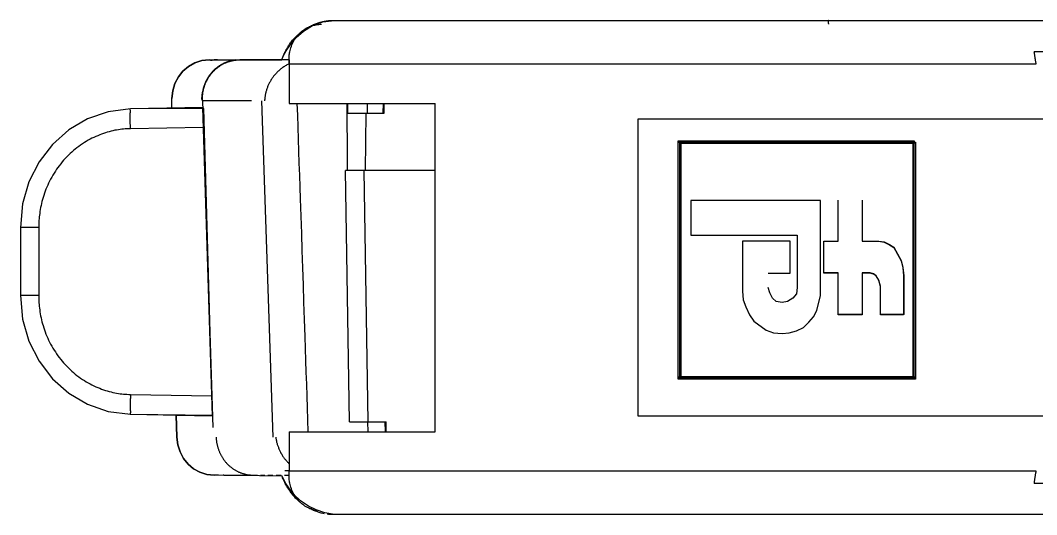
# Model space of a CAD drawing. Header units: metres. Extents: x 0 to 3575, y 0 to 842.
# Drawn here: x 240.24 to 256.01, y 379.25 to 386.91 of the extents above; entities that cross this region are included whole.
import ezdxf

# ---------------------------------------------------------------- set-up
doc = ezdxf.new("R2010")
doc.units = ezdxf.units.M
doc.layers.add('SCHEMATICS', color=7, linetype='Continuous')

msp = doc.modelspace()

# ---------------------------------------------------------------- linework, layer by layer
at = {"layer": 'SCHEMATICS', "color": 7}
for p, q in [((245.115, 386.911), (301.421, 386.911)), ((245.115, 386.911), (301.421, 386.911)), ((257.191, 386.422), (255.97, 386.422)), ((243.168, 386.299), (244.296, 386.299)), ((244.409, 386.299), (243.642, 386.299)), ((244.412, 386.236), (244.409, 386.305)), ((244.409, 386.301), (244.409, 385.624)), ((244.412, 386.236), (244.412, 385.624)), ((244.412, 386.236), (256, 386.236)), ((243.068, 385.558), (241.947, 385.537)), ((242.587, 385.549), (242.59, 385.697)), ((242.587, 385.549), (242.59, 385.697)), ((242.592, 385.551), (242.587, 385.549)), ((243.068, 385.558), (242.592, 385.551)), ((243.064, 385.664), (243.228, 380.596)), ((243.827, 385.664), (243.064, 385.664)), ((243.221, 380.78), (243.068, 385.558)), ((244.16, 380.451), (243.988, 385.664)), ((244.409, 385.624), (246.675, 385.624)), ((245.625, 385.471), (245.627, 385.623)), ((245.87, 385.471), (245.873, 385.624)), ((245.882, 385.471), (245.883, 385.624)), ((246.675, 380.533), (246.675, 385.624)), ((243.087, 385.547), (241.947, 385.537)), ((243.221, 380.792), (243.087, 385.547)), ((245.317, 385.471), (245.882, 385.471)), ((245.592, 384.582), (245.607, 385.471)), ((243.076, 385.252), (241.947, 385.23)), ((249.825, 380.775), (249.825, 385.383)), ((249.825, 385.383), (279.111, 385.383)), ((250.446, 385.025), (250.446, 385.045)), ((250.446, 385.045), (250.466, 385.045)), ((250.466, 385.025), (250.446, 385.025)), ((250.446, 381.367), (250.446, 385.025)), ((250.446, 385.025), (250.487, 385.025)), ((250.466, 385.045), (254.109, 385.045)), ((250.466, 385.045), (250.466, 385.025)), ((254.109, 385.004), (250.466, 385.004)), ((250.487, 385.025), (250.487, 381.367)), ((254.089, 381.367), (254.089, 385.025)), ((254.089, 385.025), (254.128, 385.025)), ((254.109, 385.045), (254.109, 385.004)), ((254.128, 385.025), (254.128, 381.367)), ((245.345, 380.687), (245.283, 384.582)), ((246.675, 384.582), (245.283, 384.582)), ((245.638, 380.687), (245.576, 384.582)), ((252.652, 384.118), (250.644, 384.118)), ((250.644, 384.118), (250.644, 383.581)), ((252.652, 382.645), (252.652, 384.118)), ((252.926, 383.489), (252.926, 384.122)), ((252.926, 383.485), (252.926, 384.118)), ((253.298, 384.122), (253.298, 383.489)), ((253.298, 384.118), (253.298, 383.485)), ((240.239, 383.698), (240.239, 382.643)), ((240.239, 383.698), (240.239, 382.643)), ((240.524, 383.698), (240.239, 383.698)), ((240.524, 383.698), (240.524, 382.643)), ((250.644, 383.581), (252.294, 383.581)), ((252.294, 383.581), (252.294, 382.769)), ((252.183, 383.485), (251.442, 383.485)), ((251.442, 383.485), (251.442, 382.714)), ((252.183, 382.989), (252.183, 383.485)), ((252.708, 382.995), (252.708, 383.489)), ((252.708, 383.489), (252.926, 383.489)), ((252.708, 382.989), (252.708, 383.485)), ((252.708, 383.485), (252.926, 383.485)), ((253.298, 383.489), (253.559, 383.489)), ((253.298, 383.485), (253.559, 383.485)), ((253.559, 383.489), (253.642, 383.475)), ((253.559, 383.485), (253.642, 383.47)), ((253.642, 383.475), (253.723, 383.434)), ((253.642, 383.47), (253.723, 383.429)), ((253.723, 383.434), (253.793, 383.393)), ((253.723, 383.429), (253.793, 383.388)), ((253.793, 383.393), (253.903, 383.186)), ((253.793, 383.388), (253.903, 383.182)), ((253.903, 383.186), (253.93, 383.077)), ((253.903, 383.182), (253.93, 383.072)), ((253.93, 383.077), (253.945, 382.952)), ((253.93, 383.072), (253.944, 382.948)), ((251.841, 382.989), (252.183, 382.989)), ((252.926, 382.995), (252.708, 382.995)), ((252.926, 382.989), (252.708, 382.989)), ((252.926, 382.348), (252.926, 382.995)), ((252.926, 382.344), (252.926, 382.989)), ((253.422, 382.995), (253.298, 382.995)), ((253.298, 382.995), (253.298, 382.348)), ((253.421, 382.989), (253.298, 382.989)), ((253.298, 382.989), (253.298, 382.344)), ((253.477, 382.975), (253.421, 382.989)), ((253.477, 382.981), (253.422, 382.995)), ((253.519, 382.952), (253.477, 382.981)), ((253.519, 382.948), (253.477, 382.975)), ((253.559, 382.884), (253.519, 382.952)), ((253.559, 382.88), (253.519, 382.948)), ((253.587, 382.788), (253.559, 382.884)), ((253.587, 382.783), (253.559, 382.88)), ((253.944, 382.948), (253.944, 382.344)), ((253.945, 382.952), (253.945, 382.348)), ((251.442, 382.714), (251.455, 382.577)), ((251.869, 382.686), (251.841, 382.769)), ((252.294, 382.769), (252.282, 382.673)), ((253.587, 382.348), (253.587, 382.788)), ((253.587, 382.344), (253.587, 382.783)), ((240.524, 382.643), (240.239, 382.643)), ((251.455, 382.577), (251.497, 382.467)), ((251.91, 382.604), (251.869, 382.686)), ((251.964, 382.55), (251.91, 382.604)), ((252.225, 382.604), (252.143, 382.55)), ((252.282, 382.673), (252.225, 382.604)), ((252.597, 382.413), (252.652, 382.645)), ((251.497, 382.467), (251.551, 382.344)), ((252.06, 382.535), (251.964, 382.55)), ((252.143, 382.55), (252.06, 382.535)), ((252.543, 382.316), (252.597, 382.413)), ((251.551, 382.344), (251.62, 382.248)), ((251.62, 382.248), (251.812, 382.11)), ((252.473, 382.234), (252.543, 382.316)), ((253.298, 382.348), (252.926, 382.348)), ((253.298, 382.344), (252.926, 382.344)), ((253.945, 382.348), (253.587, 382.348)), ((253.944, 382.344), (253.587, 382.344)), ((251.812, 382.11), (251.923, 382.068)), ((252.17, 382.068), (252.225, 382.082)), ((252.225, 382.082), (252.282, 382.096)), ((252.282, 382.096), (252.391, 382.151)), ((252.391, 382.151), (252.473, 382.234)), ((251.923, 382.068), (252.06, 382.055)), ((252.06, 382.055), (252.17, 382.068)), ((250.487, 381.367), (250.446, 381.367)), ((250.446, 381.346), (250.446, 381.367)), ((250.446, 381.367), (250.466, 381.367)), ((250.466, 381.346), (250.446, 381.346)), ((250.466, 381.346), (250.466, 381.389)), ((250.466, 381.389), (254.109, 381.389)), ((250.466, 381.367), (250.466, 381.346)), ((254.109, 381.346), (250.466, 381.346)), ((254.128, 381.367), (254.089, 381.367)), ((254.109, 381.389), (254.109, 381.346)), ((254.109, 381.346), (254.109, 381.367)), ((254.109, 381.367), (254.128, 381.367)), ((254.128, 381.346), (254.109, 381.346)), ((254.128, 381.367), (254.128, 381.346)), ((241.947, 381.111), (243.212, 381.088)), ((241.947, 380.805), (243.221, 380.792)), ((241.947, 380.805), (243.221, 380.78)), ((242.667, 380.451), (242.656, 380.791)), ((242.656, 380.791), (243.221, 380.78)), ((242.656, 380.791), (242.667, 380.451)), ((245.345, 380.687), (245.913, 380.687)), ((245.627, 380.687), (245.63, 380.533)), ((245.904, 380.533), (245.902, 380.687)), ((245.916, 380.533), (245.913, 380.687)), ((279.111, 380.775), (249.825, 380.775)), ((244.409, 380.533), (244.409, 379.921)), ((244.409, 380.533), (246.675, 380.533)), ((244.412, 380.533), (244.412, 379.921)), ((244.409, 379.927), (244.342, 379.927)), ((244.409, 379.854), (244.412, 379.921)), ((256, 379.921), (244.412, 379.921)), ((244.301, 379.843), (243.245, 379.86)), ((243.311, 379.86), (243.245, 379.86)), ((243.394, 379.86), (243.919, 379.86)), ((243.964, 379.86), (244.032, 379.86)), ((244.079, 379.86), (244.154, 379.86)), ((244.206, 379.86), (244.285, 379.86)), ((244.34, 379.86), (244.409, 379.86)), ((255.97, 379.737), (257.191, 379.737)), ((301.421, 379.247), (245.115, 379.247)), ((301.421, 379.247), (245.115, 379.247))]:
    msp.add_line(p, q, dxfattribs=at)
for points in [[(244.296, 386.299), (244.318, 386.354), (244.362, 386.437), (244.43, 386.537), (244.52, 386.644), (244.633, 386.745), (244.77, 386.831), (244.93, 386.89), (245.115, 386.911)], [(244.605, 386.741), (244.621, 386.754), (244.638, 386.766), (244.655, 386.777), (244.673, 386.788), (244.692, 386.798), (244.71, 386.807), (244.729, 386.815), (244.749, 386.821)], [(244.728, 386.815), (244.743, 386.823), (244.758, 386.831), (244.774, 386.838), (244.789, 386.845), (244.805, 386.851), (244.82, 386.857), (244.835, 386.863), (244.851, 386.868)], [(244.749, 386.821), (244.768, 386.828), (244.788, 386.834), (244.808, 386.839), (244.829, 386.843), (244.849, 386.847), (244.87, 386.849), (244.891, 386.85), (244.912, 386.85)], [(244.851, 386.868), (244.859, 386.871), (244.868, 386.874), (244.876, 386.877), (244.884, 386.879), (244.892, 386.881), (244.9, 386.883), (244.908, 386.885), (244.916, 386.886)], [(244.916, 386.886), (244.924, 386.889), (244.932, 386.891), (244.941, 386.893), (244.949, 386.895), (244.957, 386.896), (244.965, 386.898), (244.973, 386.9), (244.982, 386.901)], [(244.982, 386.901), (244.99, 386.902), (244.999, 386.903), (245.007, 386.904), (245.015, 386.905), (245.023, 386.907), (245.031, 386.908), (245.039, 386.909), (245.048, 386.909)], [(245.048, 386.909), (245.056, 386.91), (245.064, 386.91), (245.073, 386.91), (245.081, 386.911), (245.089, 386.911), (245.098, 386.911), (245.106, 386.911), (245.115, 386.911)], [(252.784, 386.911), (252.779, 386.91), (252.776, 386.907), (252.774, 386.903), (252.773, 386.897), (252.773, 386.891), (252.774, 386.884), (252.774, 386.876), (252.775, 386.868)], [(252.775, 386.868), (252.775, 386.866), (252.775, 386.864), (252.776, 386.862), (252.776, 386.859), (252.776, 386.857), (252.776, 386.855), (252.776, 386.853), (252.776, 386.85)], [(244.494, 386.613), (244.505, 386.631), (244.517, 386.648), (244.53, 386.665), (244.544, 386.682), (244.558, 386.697), (244.573, 386.713), (244.589, 386.727), (244.605, 386.741)], [(244.51, 386.652), (244.519, 386.66), (244.528, 386.669), (244.536, 386.677), (244.545, 386.686), (244.554, 386.694), (244.563, 386.702), (244.572, 386.71), (244.581, 386.719)], [(244.382, 386.489), (244.387, 386.496), (244.392, 386.504), (244.397, 386.511), (244.402, 386.519), (244.407, 386.526), (244.412, 386.533), (244.417, 386.54), (244.422, 386.547)], [(244.422, 386.547), (244.432, 386.561), (244.442, 386.575), (244.452, 386.589), (244.463, 386.602), (244.474, 386.615), (244.486, 386.628), (244.498, 386.64), (244.51, 386.652)], [(244.424, 386.442), (244.43, 386.464), (244.436, 386.487), (244.444, 386.509), (244.452, 386.53), (244.461, 386.551), (244.471, 386.572), (244.482, 386.592), (244.494, 386.613)], [(244.296, 386.299), (244.299, 386.307), (244.301, 386.315), (244.304, 386.323), (244.307, 386.331), (244.31, 386.339), (244.313, 386.348), (244.316, 386.356), (244.32, 386.365)], [(244.32, 386.365), (244.323, 386.373), (244.327, 386.381), (244.33, 386.389), (244.334, 386.397), (244.338, 386.405), (244.341, 386.412), (244.345, 386.42), (244.349, 386.428)], [(244.349, 386.428), (244.353, 386.435), (244.357, 386.443), (244.361, 386.451), (244.365, 386.458), (244.369, 386.466), (244.373, 386.474), (244.378, 386.481), (244.382, 386.489)], [(244.409, 386.305), (244.409, 386.322), (244.41, 386.339), (244.411, 386.357), (244.412, 386.374), (244.414, 386.391), (244.417, 386.408), (244.42, 386.425), (244.424, 386.442)], [(255.985, 386.33), (255.983, 386.341), (255.981, 386.353), (255.979, 386.364), (255.977, 386.375), (255.976, 386.387), (255.974, 386.398), (255.972, 386.41), (255.97, 386.422)], [(242.59, 385.697), (242.603, 385.819), (242.637, 385.932), (242.691, 386.034), (242.762, 386.123), (242.847, 386.196), (242.945, 386.252), (243.053, 386.287), (243.168, 386.299)], [(243.168, 386.299), (243.053, 386.287), (242.945, 386.252), (242.847, 386.196), (242.762, 386.123), (242.691, 386.034), (242.637, 385.932), (242.603, 385.819), (242.59, 385.697)], [(243.244, 386.297), (243.238, 386.296), (243.231, 386.295), (243.224, 386.294), (243.217, 386.292), (243.21, 386.291), (243.203, 386.29), (243.196, 386.288), (243.189, 386.287)], [(243.314, 386.197), (243.303, 386.189), (243.291, 386.18), (243.28, 386.171), (243.269, 386.162), (243.259, 386.153), (243.248, 386.143), (243.237, 386.133), (243.226, 386.123)], [(243.3, 386.299), (243.293, 386.299), (243.286, 386.299), (243.279, 386.299), (243.272, 386.298), (243.265, 386.298), (243.258, 386.298), (243.251, 386.297), (243.244, 386.297)], [(243.256, 386.142), (243.264, 386.149), (243.272, 386.157), (243.28, 386.164), (243.289, 386.171), (243.297, 386.177), (243.306, 386.184), (243.315, 386.19), (243.324, 386.197)], [(243.413, 386.254), (243.401, 386.247), (243.388, 386.241), (243.375, 386.234), (243.362, 386.227), (243.35, 386.22), (243.338, 386.213), (243.326, 386.205), (243.314, 386.197)], [(243.324, 386.197), (243.333, 386.203), (243.341, 386.209), (243.35, 386.215), (243.359, 386.22), (243.369, 386.225), (243.378, 386.23), (243.388, 386.235), (243.397, 386.24)], [(243.397, 386.24), (243.407, 386.245), (243.416, 386.25), (243.426, 386.254), (243.436, 386.258), (243.446, 386.262), (243.455, 386.266), (243.465, 386.269), (243.474, 386.272)], [(243.521, 386.287), (243.507, 386.284), (243.494, 386.28), (243.48, 386.276), (243.467, 386.272), (243.453, 386.268), (243.44, 386.264), (243.427, 386.259), (243.413, 386.254)], [(243.474, 386.272), (243.48, 386.274), (243.486, 386.275), (243.491, 386.277), (243.497, 386.279), (243.502, 386.28), (243.507, 386.282), (243.512, 386.283), (243.517, 386.285)], [(243.517, 386.285), (243.522, 386.285), (243.527, 386.286), (243.532, 386.287), (243.537, 386.288), (243.543, 386.289), (243.548, 386.29), (243.553, 386.292), (243.558, 386.293)], [(243.576, 386.297), (243.569, 386.296), (243.562, 386.295), (243.555, 386.294), (243.548, 386.292), (243.542, 386.291), (243.535, 386.29), (243.528, 386.288), (243.521, 386.287)], [(243.558, 386.293), (243.568, 386.294), (243.577, 386.295), (243.586, 386.296), (243.595, 386.297), (243.605, 386.298), (243.614, 386.298), (243.624, 386.299), (243.633, 386.299)], [(244.4, 386.234), (244.387, 386.227), (244.375, 386.22), (244.362, 386.213), (244.35, 386.206), (244.338, 386.198), (244.326, 386.19), (244.314, 386.182), (244.303, 386.174)], [(244.409, 386.237), (244.408, 386.236), (244.407, 386.236), (244.405, 386.236), (244.404, 386.235), (244.403, 386.235), (244.402, 386.234), (244.401, 386.234), (244.4, 386.234)], [(256, 386.236), (255.998, 386.248), (255.996, 386.26), (255.994, 386.271), (255.992, 386.283), (255.991, 386.295), (255.989, 386.306), (255.987, 386.318), (255.985, 386.33)], [(243.155, 386.031), (243.147, 386.019), (243.14, 386.006), (243.132, 385.994), (243.125, 385.981), (243.119, 385.968), (243.113, 385.955), (243.107, 385.942), (243.101, 385.928)], [(243.147, 386.006), (243.153, 386.015), (243.159, 386.024), (243.165, 386.034), (243.171, 386.043), (243.177, 386.052), (243.184, 386.06), (243.19, 386.069), (243.197, 386.078)], [(243.226, 386.123), (243.217, 386.112), (243.208, 386.102), (243.198, 386.091), (243.189, 386.079), (243.18, 386.067), (243.171, 386.055), (243.163, 386.043), (243.155, 386.031)], [(243.197, 386.078), (243.204, 386.086), (243.211, 386.095), (243.218, 386.103), (243.225, 386.111), (243.233, 386.119), (243.241, 386.127), (243.249, 386.135), (243.256, 386.142)], [(244.219, 386.103), (244.211, 386.094), (244.202, 386.084), (244.194, 386.074), (244.186, 386.064), (244.178, 386.054), (244.169, 386.044), (244.162, 386.033), (244.154, 386.023)], [(244.303, 386.174), (244.292, 386.166), (244.281, 386.157), (244.271, 386.149), (244.26, 386.14), (244.25, 386.131), (244.239, 386.122), (244.229, 386.112), (244.219, 386.103)], [(243.101, 385.928), (243.096, 385.914), (243.091, 385.899), (243.086, 385.885), (243.082, 385.871), (243.077, 385.857), (243.074, 385.842), (243.07, 385.828), (243.068, 385.814)], [(243.082, 385.842), (243.085, 385.852), (243.088, 385.862), (243.091, 385.873), (243.094, 385.884), (243.098, 385.894), (243.102, 385.905), (243.105, 385.915), (243.109, 385.926)], [(243.109, 385.926), (243.114, 385.936), (243.118, 385.946), (243.123, 385.956), (243.127, 385.966), (243.132, 385.976), (243.137, 385.986), (243.142, 385.996), (243.147, 386.006)], [(244.101, 385.937), (244.096, 385.927), (244.091, 385.916), (244.086, 385.905), (244.081, 385.894), (244.076, 385.882), (244.072, 385.871), (244.068, 385.859), (244.064, 385.847)], [(244.154, 386.023), (244.147, 386.013), (244.14, 386.002), (244.133, 385.992), (244.127, 385.981), (244.12, 385.97), (244.114, 385.959), (244.107, 385.948), (244.101, 385.937)], [(243.057, 385.752), (243.055, 385.743), (243.054, 385.735), (243.054, 385.727), (243.053, 385.718), (243.052, 385.71), (243.052, 385.702), (243.052, 385.694), (243.052, 385.685)], [(243.068, 385.814), (243.066, 385.806), (243.064, 385.798), (243.062, 385.791), (243.061, 385.783), (243.06, 385.775), (243.058, 385.768), (243.057, 385.76), (243.057, 385.752)], [(243.064, 385.664), (243.063, 385.675), (243.063, 385.686), (243.063, 385.697), (243.064, 385.708), (243.064, 385.719), (243.065, 385.73), (243.065, 385.742), (243.067, 385.753)], [(243.067, 385.753), (243.068, 385.764), (243.069, 385.775), (243.071, 385.786), (243.073, 385.797), (243.075, 385.808), (243.077, 385.82), (243.08, 385.831), (243.082, 385.842)], [(244.04, 385.756), (244.038, 385.745), (244.036, 385.733), (244.034, 385.722), (244.032, 385.71), (244.031, 385.699), (244.03, 385.687), (244.028, 385.676), (244.027, 385.664)], [(244.064, 385.847), (244.06, 385.836), (244.056, 385.825), (244.052, 385.814), (244.049, 385.802), (244.047, 385.791), (244.044, 385.779), (244.042, 385.768), (244.04, 385.756)], [(244.587, 384.142), (244.58, 384.327), (244.573, 384.512), (244.567, 384.698), (244.561, 384.883), (244.554, 385.069), (244.548, 385.254), (244.542, 385.439), (244.536, 385.624)], [(245.31, 385.471), (245.31, 385.49), (245.31, 385.509), (245.31, 385.528), (245.31, 385.547), (245.309, 385.566), (245.309, 385.586), (245.309, 385.605), (245.309, 385.624)], [(245.317, 385.471), (245.318, 385.49), (245.318, 385.509), (245.319, 385.528), (245.319, 385.547), (245.32, 385.566), (245.32, 385.586), (245.32, 385.605), (245.32, 385.624)], [(241.947, 385.537), (241.601, 385.495), (241.28, 385.384), (240.99, 385.213), (240.737, 384.988), (240.529, 384.717), (240.372, 384.406), (240.273, 384.064), (240.239, 383.698)], [(241.947, 385.537), (241.601, 385.495), (241.28, 385.384), (240.99, 385.213), (240.737, 384.988), (240.529, 384.717), (240.372, 384.406), (240.273, 384.064), (240.239, 383.698)], [(241.945, 385.522), (241.944, 385.525), (241.944, 385.527), (241.943, 385.53), (241.943, 385.532), (241.944, 385.534), (241.944, 385.536), (241.945, 385.537), (241.947, 385.537)], [(241.945, 385.412), (241.944, 385.421), (241.944, 385.429), (241.944, 385.438), (241.944, 385.447), (241.944, 385.455), (241.944, 385.463), (241.944, 385.471), (241.945, 385.479)], [(241.945, 385.479), (241.946, 385.484), (241.946, 385.489), (241.947, 385.493), (241.947, 385.498), (241.947, 385.504), (241.947, 385.509), (241.946, 385.515), (241.945, 385.522)], [(241.945, 385.326), (241.945, 385.336), (241.945, 385.347), (241.945, 385.358), (241.945, 385.368), (241.945, 385.379), (241.945, 385.39), (241.945, 385.401), (241.945, 385.412)], [(245.31, 385.441), (245.31, 385.445), (245.31, 385.448), (245.31, 385.452), (245.31, 385.456), (245.31, 385.46), (245.31, 385.463), (245.31, 385.467), (245.31, 385.471)], [(245.315, 384.582), (245.315, 384.689), (245.315, 384.796), (245.314, 384.903), (245.313, 385.011), (245.313, 385.118), (245.312, 385.226), (245.311, 385.334), (245.31, 385.441)], [(241.947, 385.23), (241.947, 385.242), (241.947, 385.254), (241.946, 385.266), (241.946, 385.279), (241.946, 385.291), (241.945, 385.303), (241.945, 385.314), (241.945, 385.326)], [(241.5, 385.147), (241.47, 385.136), (241.439, 385.123), (241.409, 385.11), (241.379, 385.096), (241.349, 385.082), (241.32, 385.067), (241.29, 385.051), (241.261, 385.034)], [(241.733, 385.211), (241.704, 385.206), (241.675, 385.199), (241.646, 385.192), (241.617, 385.185), (241.587, 385.177), (241.558, 385.167), (241.529, 385.158), (241.5, 385.147)], [(241.947, 385.23), (241.92, 385.23), (241.893, 385.229), (241.866, 385.227), (241.84, 385.225), (241.813, 385.222), (241.786, 385.219), (241.76, 385.215), (241.733, 385.211)], [(241.261, 385.034), (241.232, 385.016), (241.203, 384.997), (241.174, 384.977), (241.145, 384.957), (241.117, 384.936), (241.09, 384.915), (241.063, 384.892), (241.037, 384.869)], [(250.466, 381.367), (254.109, 381.367), (254.109, 385.025), (250.466, 385.025), (250.466, 381.367)], [(241.037, 384.869), (241.011, 384.845), (240.985, 384.82), (240.96, 384.795), (240.935, 384.769), (240.911, 384.742), (240.888, 384.715), (240.865, 384.687), (240.843, 384.658)], [(240.843, 384.658), (240.822, 384.63), (240.802, 384.602), (240.782, 384.572), (240.763, 384.542), (240.744, 384.512), (240.726, 384.481), (240.709, 384.45), (240.693, 384.419)], [(240.693, 384.419), (240.678, 384.388), (240.664, 384.358), (240.65, 384.326), (240.637, 384.295), (240.625, 384.263), (240.613, 384.231), (240.602, 384.198), (240.592, 384.166)], [(240.592, 384.166), (240.583, 384.135), (240.575, 384.105), (240.567, 384.074), (240.56, 384.043), (240.554, 384.012), (240.548, 383.981), (240.543, 383.95), (240.539, 383.919)], [(244.658, 382.008), (244.648, 382.274), (244.639, 382.541), (244.63, 382.808), (244.622, 383.075), (244.613, 383.342), (244.604, 383.608), (244.595, 383.875), (244.587, 384.142)], [(240.539, 383.919), (240.535, 383.892), (240.532, 383.864), (240.529, 383.837), (240.527, 383.809), (240.526, 383.781), (240.525, 383.754), (240.524, 383.726), (240.524, 383.698)], [(240.239, 382.643), (240.273, 382.277), (240.372, 381.936), (240.529, 381.626), (240.737, 381.355), (240.99, 381.13), (241.28, 380.959), (241.601, 380.848), (241.947, 380.805)], [(240.239, 382.643), (240.273, 382.277), (240.372, 381.936), (240.529, 381.626), (240.737, 381.355), (240.99, 381.13), (241.28, 380.959), (241.601, 380.848), (241.947, 380.805)], [(240.524, 382.643), (240.524, 382.616), (240.525, 382.588), (240.526, 382.56), (240.527, 382.533), (240.529, 382.505), (240.532, 382.478), (240.535, 382.451), (240.539, 382.424)], [(240.539, 382.424), (240.543, 382.392), (240.548, 382.361), (240.554, 382.33), (240.56, 382.299), (240.567, 382.268), (240.575, 382.238), (240.583, 382.208), (240.592, 382.178)], [(240.592, 382.178), (240.602, 382.145), (240.613, 382.112), (240.625, 382.08), (240.637, 382.048), (240.65, 382.017), (240.664, 381.985), (240.678, 381.954), (240.693, 381.924)], [(240.693, 381.924), (240.709, 381.892), (240.726, 381.861), (240.744, 381.83), (240.763, 381.8), (240.782, 381.77), (240.802, 381.74), (240.822, 381.711), (240.843, 381.683)], [(244.707, 380.533), (244.7, 380.718), (244.694, 380.902), (244.688, 381.086), (244.682, 381.271), (244.676, 381.455), (244.67, 381.639), (244.664, 381.823), (244.658, 382.008)], [(240.843, 381.683), (240.865, 381.655), (240.888, 381.627), (240.911, 381.6), (240.935, 381.573), (240.96, 381.547), (240.985, 381.522), (241.011, 381.497), (241.037, 381.473)], [(241.037, 381.473), (241.063, 381.45), (241.09, 381.427), (241.117, 381.406), (241.145, 381.385), (241.174, 381.364), (241.203, 381.345), (241.232, 381.326), (241.261, 381.308)], [(241.261, 381.308), (241.29, 381.291), (241.32, 381.275), (241.349, 381.26), (241.379, 381.245), (241.409, 381.231), (241.439, 381.218), (241.47, 381.206), (241.5, 381.194)], [(241.5, 381.194), (241.529, 381.184), (241.558, 381.174), (241.587, 381.165), (241.617, 381.157), (241.646, 381.149), (241.675, 381.143), (241.704, 381.136), (241.733, 381.131)], [(241.733, 381.131), (241.76, 381.127), (241.786, 381.123), (241.813, 381.12), (241.84, 381.117), (241.866, 381.114), (241.893, 381.113), (241.92, 381.112), (241.947, 381.111)], [(241.947, 381.111), (241.947, 381.099), (241.947, 381.087), (241.946, 381.075), (241.946, 381.063), (241.946, 381.051), (241.945, 381.039), (241.945, 381.028), (241.945, 381.016)], [(241.945, 381.016), (241.945, 381.006), (241.945, 380.995), (241.945, 380.985), (241.945, 380.974), (241.945, 380.963), (241.945, 380.952), (241.945, 380.941), (241.945, 380.93)], [(241.945, 380.93), (241.944, 380.922), (241.944, 380.913), (241.944, 380.904), (241.944, 380.896), (241.944, 380.887), (241.944, 380.879), (241.944, 380.871), (241.945, 380.863)], [(241.945, 380.863), (241.946, 380.858), (241.946, 380.853), (241.947, 380.849), (241.947, 380.844), (241.947, 380.839), (241.947, 380.833), (241.946, 380.827), (241.945, 380.819)], [(241.945, 380.819), (241.944, 380.817), (241.944, 380.814), (241.943, 380.812), (241.943, 380.81), (241.944, 380.808), (241.944, 380.807), (241.945, 380.806), (241.947, 380.805)], [(243.245, 379.86), (243.131, 379.872), (243.025, 379.906), (242.928, 379.96), (242.843, 380.032), (242.772, 380.119), (242.718, 380.22), (242.682, 380.331), (242.667, 380.451)], [(242.667, 380.451), (242.682, 380.331), (242.718, 380.22), (242.772, 380.119), (242.843, 380.032), (242.928, 379.96), (243.025, 379.906), (243.131, 379.872), (243.245, 379.86)], [(243.276, 380.451), (243.277, 380.441), (243.277, 380.43), (243.278, 380.42), (243.279, 380.409), (243.28, 380.398), (243.281, 380.388), (243.283, 380.377), (243.285, 380.367)], [(243.285, 380.367), (243.287, 380.356), (243.289, 380.346), (243.292, 380.335), (243.294, 380.325), (243.296, 380.314), (243.299, 380.304), (243.301, 380.294), (243.303, 380.284)], [(244.202, 380.451), (244.204, 380.44), (244.205, 380.428), (244.207, 380.417), (244.209, 380.405), (244.212, 380.394), (244.214, 380.382), (244.216, 380.371), (244.219, 380.36)], [(244.219, 380.36), (244.222, 380.348), (244.226, 380.336), (244.23, 380.325), (244.234, 380.314), (244.238, 380.303), (244.242, 380.292), (244.246, 380.281), (244.251, 380.27)], [(243.303, 380.284), (243.307, 380.273), (243.311, 380.263), (243.315, 380.253), (243.319, 380.243), (243.323, 380.233), (243.327, 380.223), (243.331, 380.213), (243.335, 380.204)], [(243.335, 380.204), (243.34, 380.194), (243.344, 380.185), (243.349, 380.176), (243.354, 380.166), (243.359, 380.157), (243.364, 380.148), (243.37, 380.139), (243.375, 380.131)], [(244.251, 380.27), (244.256, 380.258), (244.26, 380.247), (244.265, 380.236), (244.271, 380.225), (244.276, 380.214), (244.282, 380.203), (244.288, 380.193), (244.295, 380.183)], [(243.375, 380.131), (243.381, 380.121), (243.386, 380.113), (243.392, 380.104), (243.398, 380.095), (243.405, 380.087), (243.411, 380.079), (243.418, 380.07), (243.424, 380.062)], [(243.424, 380.062), (243.431, 380.054), (243.438, 380.047), (243.445, 380.039), (243.453, 380.032), (243.46, 380.024), (243.468, 380.017), (243.475, 380.01), (243.483, 380.003)], [(244.295, 380.183), (244.301, 380.172), (244.308, 380.161), (244.314, 380.151), (244.322, 380.141), (244.329, 380.13), (244.336, 380.12), (244.344, 380.11), (244.352, 380.101)], [(244.352, 380.101), (244.359, 380.093), (244.365, 380.085), (244.372, 380.077), (244.379, 380.07), (244.386, 380.062), (244.393, 380.055), (244.4, 380.048), (244.408, 380.041)], [(243.483, 380.003), (243.492, 379.996), (243.5, 379.989), (243.508, 379.983), (243.516, 379.977), (243.524, 379.97), (243.532, 379.964), (243.54, 379.958), (243.548, 379.953)], [(243.548, 379.953), (243.557, 379.947), (243.566, 379.941), (243.575, 379.936), (243.584, 379.931), (243.593, 379.926), (243.602, 379.921), (243.611, 379.917), (243.62, 379.913)], [(243.62, 379.913), (243.629, 379.908), (243.638, 379.904), (243.648, 379.9), (243.657, 379.897), (243.667, 379.893), (243.677, 379.89), (243.686, 379.887), (243.696, 379.884)], [(243.696, 379.884), (243.706, 379.881), (243.715, 379.878), (243.725, 379.876), (243.735, 379.873), (243.745, 379.871), (243.755, 379.869), (243.765, 379.867), (243.775, 379.866)], [(255.985, 379.829), (255.987, 379.84), (255.989, 379.851), (255.991, 379.863), (255.992, 379.874), (255.994, 379.886), (255.996, 379.898), (255.998, 379.909), (256, 379.921)], [(243.384, 379.862), (243.388, 379.862), (243.392, 379.862), (243.396, 379.861), (243.399, 379.861), (243.403, 379.861), (243.407, 379.861), (243.41, 379.86), (243.414, 379.86)], [(243.414, 379.86), (243.418, 379.86), (243.422, 379.86), (243.426, 379.86), (243.429, 379.86), (243.433, 379.86), (243.437, 379.86), (243.441, 379.86), (243.444, 379.86)], [(243.775, 379.866), (243.785, 379.864), (243.795, 379.863), (243.805, 379.862), (243.815, 379.861), (243.825, 379.861), (243.834, 379.86), (243.844, 379.86), (243.854, 379.86)], [(245.115, 379.247), (244.963, 379.276), (244.828, 379.32), (244.708, 379.378), (244.602, 379.449), (244.51, 379.532), (244.429, 379.626), (244.36, 379.73), (244.301, 379.843)], [(244.341, 379.744), (244.336, 379.756), (244.33, 379.768), (244.325, 379.78), (244.319, 379.793), (244.314, 379.805), (244.309, 379.817), (244.305, 379.83), (244.301, 379.843)], [(244.405, 379.638), (244.396, 379.65), (244.387, 379.663), (244.379, 379.676), (244.371, 379.69), (244.363, 379.703), (244.356, 379.717), (244.348, 379.73), (244.341, 379.744)], [(244.424, 379.717), (244.42, 379.733), (244.417, 379.75), (244.414, 379.767), (244.412, 379.785), (244.411, 379.802), (244.41, 379.819), (244.409, 379.837), (244.409, 379.854)], [(244.494, 379.546), (244.482, 379.566), (244.471, 379.586), (244.461, 379.607), (244.452, 379.628), (244.444, 379.65), (244.436, 379.671), (244.43, 379.694), (244.424, 379.717)], [(255.97, 379.737), (255.972, 379.748), (255.974, 379.76), (255.976, 379.771), (255.977, 379.783), (255.979, 379.794), (255.981, 379.806), (255.983, 379.817), (255.985, 379.829)], [(244.478, 379.539), (244.468, 379.551), (244.458, 379.562), (244.449, 379.574), (244.439, 379.587), (244.431, 379.599), (244.422, 379.612), (244.413, 379.625), (244.405, 379.638)], [(244.565, 379.454), (244.554, 379.464), (244.543, 379.474), (244.532, 379.484), (244.521, 379.495), (244.51, 379.505), (244.499, 379.517), (244.488, 379.528), (244.478, 379.539)], [(244.605, 379.417), (244.589, 379.431), (244.573, 379.445), (244.558, 379.461), (244.544, 379.477), (244.53, 379.493), (244.517, 379.51), (244.505, 379.528), (244.494, 379.546)], [(244.582, 379.438), (244.58, 379.44), (244.578, 379.442), (244.576, 379.444), (244.574, 379.446), (244.571, 379.448), (244.569, 379.45), (244.567, 379.452), (244.565, 379.454)], [(244.749, 379.335), (244.729, 379.343), (244.71, 379.351), (244.692, 379.36), (244.673, 379.37), (244.655, 379.381), (244.638, 379.392), (244.621, 379.404), (244.605, 379.417)], [(244.769, 379.323), (244.76, 379.327), (244.751, 379.331), (244.742, 379.335), (244.733, 379.339), (244.725, 379.344), (244.716, 379.348), (244.708, 379.353), (244.7, 379.358)], [(244.954, 379.261), (244.931, 379.263), (244.906, 379.27), (244.878, 379.28), (244.85, 379.291), (244.822, 379.304), (244.795, 379.316), (244.77, 379.327), (244.749, 379.335)], [(244.823, 379.3), (244.816, 379.303), (244.809, 379.306), (244.802, 379.308), (244.796, 379.311), (244.789, 379.314), (244.782, 379.317), (244.775, 379.32), (244.769, 379.323)], [(245.115, 379.247), (245.1, 379.247), (245.085, 379.247), (245.071, 379.248), (245.056, 379.249), (245.041, 379.25), (245.027, 379.251), (245.012, 379.253), (244.998, 379.255)]]:
    msp.add_lwpolyline(points, dxfattribs=at)

doc.saveas('drawing.dxf')
